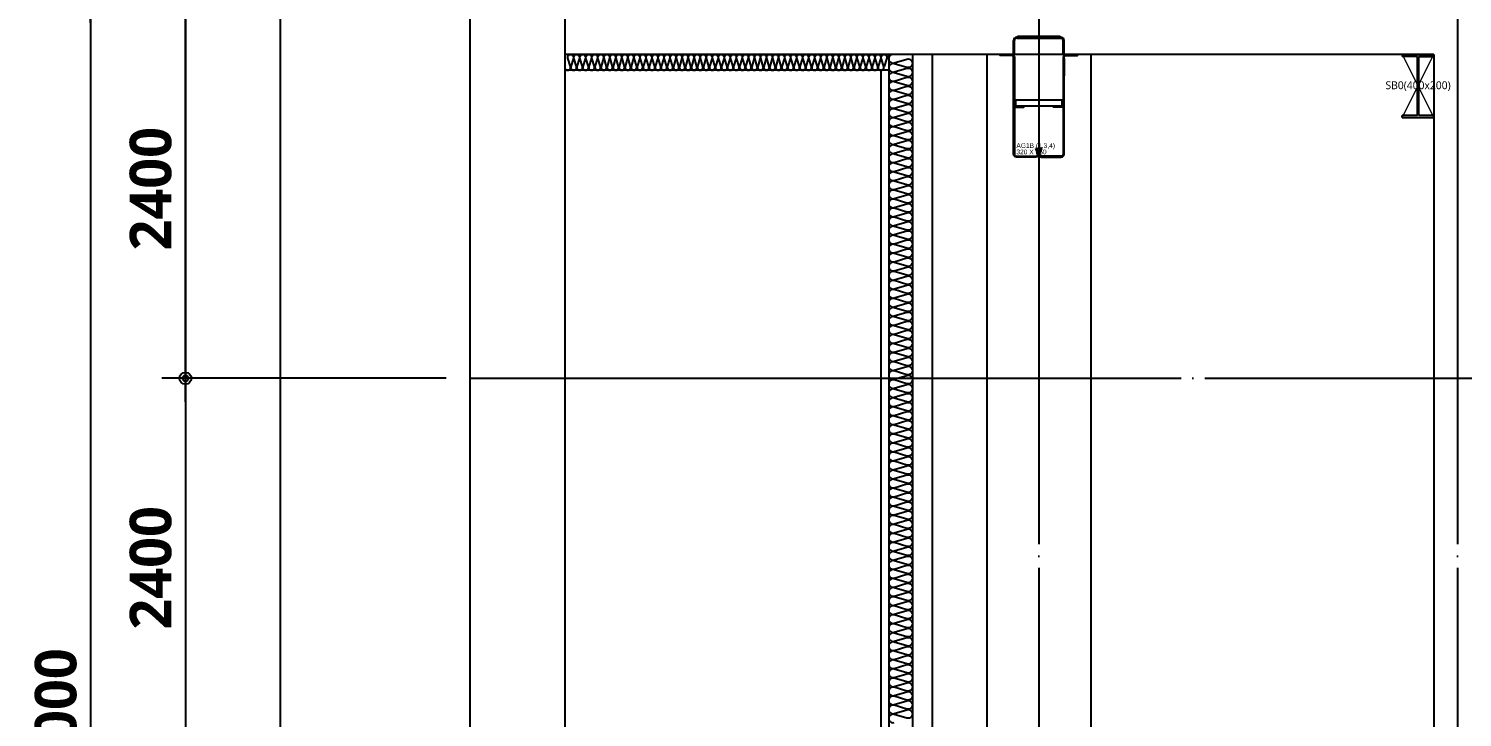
# Model space of a CAD drawing. Header units: millimetres. Extents: x 0 to 356400, y 0 to 68257.
# Drawn here: x 190083 to 199155, y 18154 to 22513 of the extents above; entities that cross this region are included whole.
import ezdxf
from ezdxf.enums import TextEntityAlignment as Align

# ---------------------------------------------------------------- set-up
doc = ezdxf.new("R2010")
doc.units = ezdxf.units.MM
doc.header["$LTSCALE"] = 75
doc.linetypes.add('CEN', pattern=[62, 60, -1, 0, -1])
doc.layers.get('Defpoints').update_dxf_attribs({"color": 161})
for name, color, linetype in [('##좌굴방지', 6, 'Continuous'), ('A-CEN', 1, 'CEN'), ('A-FLOR-GW', 6, 'Continuous'), ('A-INSUL', 9, 'Continuous'), ('A-ST-AXIS-CEN', 252, 'CEN'), ('A-ST-AXIS-DIM', 7, 'Continuous'), ('A-ST-CONC', 2, 'Continuous'), ('ELE3', 4, 'Continuous'), ('저온단열', 160, 'Continuous'), ('철골', 2, 'Continuous'), ('충돌방지대 IN', 4, 'Continuous')]:
    doc.layers.add(name, color=color, linetype=linetype)
doc.layers.add('A-XXXX-NPLT', color=144, linetype='Continuous', lineweight=15, plot=False)
for name, color, linetype, plot in [('Defpoint', 161, 'Continuous', False), ('G(그리드1)', 185, 'Continuous', False), ('G(그리드2)', 235, 'Continuous', False)]:
    doc.layers.add(name, color=color, linetype=linetype, plot=plot)
doc.styles.add('SH_대대리576', font='')
doc.styles.add('SH_진천_나눔', font='NanumGothicBold.ttf')
doc.styles.get("Standard").update_dxf_attribs({"font": 'arial.ttf'})
doc.styles.add('맑은고딕', font='malgun.ttf')
doc.styles.get('SH_대대리576').set_extended_font_data('NanumGothic', bold=True)
doc.dimstyles.new('SHP 75', dxfattribs={"dimscale": 75, "dimtxt": 3.5, "dimasz": 1, "dimexe": 2, "dimexo": 2, "dimgap": 1, "dimtad": 1, "dimdec": 0, "dimzin": 0, "dimdsep": 46, "dimtxsty": 'SH_대대리576', "dimblk": 'DIMDOT', "dimcen": 0.09, "dimclrd": 256, "dimclre": 256, "dimclrt": 3, "dimadec": 0, "dimazin": 1, "dimtfac": 1, "dimtdec": 0, "dimtix": 1, "dimtmove": 2, "dimatfit": 0, "dimldrblk": 'DIMDOT', "dimfxl": 1, "dimtfillclr": 3, "dimtolj": 1, "dimtzin": 0, "dimlwd": -1, "dimlwe": -1, "dimarcsym": 0})
pattern_1 = [(45, (-26621.6069, -1604.5902), (-0.25, 0.25), [])]

# ---------------------------------------------------------------- blocks, each defined once
blk = doc.blocks.new('DIMDOT')
at = {"color": 0}
blk.add_line((-2, 0), (2, 0), dxfattribs=at)
for radius in [0.5, 0.25]:
    blk.add_circle((0, 0), radius, dxfattribs=at)
blk = doc.blocks.new('*D3704')
at = {"layer": 'A-ST-AXIS-DIM'}
for p, q in [((192725, 22700), (190325, 22700)), ((190475, 22625), (190475, 13775)), ((192725, 13700), (190325, 13700))]:
    blk.add_line(p, q, dxfattribs=at)
at = {"layer": 'Defpoints', "color": 0}
for p in [(192875, 22700), (190475, 13700), (192875, 13700)]:
    blk.add_point(p, dxfattribs=at)
at = {"layer": 'A-ST-AXIS-DIM', "linetype": 'ByBlock', "xscale": 75, "yscale": 75, "zscale": 75}
for p, rotation in [((190475, 22700), 90), ((190475, 13700), 270)]:
    blk.add_blockref('DIMDOT', p, dxfattribs=dict(at, rotation=rotation))
at = {"layer": 'A-ST-AXIS-DIM', "color": 3, "insert": (190255.14027, 18200), "char_height": 262.5, "attachment_point": 5, "rotation": 90, "style": 'SH_진천_나눔'}
blk.add_mtext('\\A1;9000', dxfattribs=at)
blk = doc.blocks.new('*D3705')
at = {"layer": 'A-ST-AXIS-DIM'}
for p, q in [((192725, 22700), (190925, 22700)), ((191075, 20375), (191075, 22625)), ((192725, 20300), (190925, 20300))]:
    blk.add_line(p, q, dxfattribs=at)
at = {"layer": 'Defpoints', "color": 0}
for p in [(191075, 22700), (192875, 22700), (192875, 20300)]:
    blk.add_point(p, dxfattribs=at)
at = {"layer": 'A-ST-AXIS-DIM', "linetype": 'ByBlock', "xscale": 75, "yscale": 75, "zscale": 75}
for p, rotation in [((191075, 22700), 90), ((191075, 20300), 270)]:
    blk.add_blockref('DIMDOT', p, dxfattribs=dict(at, rotation=rotation))
at = {"layer": 'A-ST-AXIS-DIM', "color": 3, "insert": (190855.7, 21500), "char_height": 262.5, "attachment_point": 5, "rotation": 90, "style": 'SH_진천_나눔'}
blk.add_mtext('\\A1;2400', dxfattribs=at)
blk = doc.blocks.new('G$CC67454FE')
at = {"layer": 'A-XXXX-NPLT'}
for p, q in [((106.4, 400), (306.4, 0)), ((106.4, 0), (306.4, 400))]:
    blk.add_line(p, q, dxfattribs=at)
at = {"layer": '철골', "ltscale": 3}
for p, q in [((106.4, 400), (306.4, 400)), ((106.4, 400), (106.4, 387)), ((202.4, 387), (106.4, 387)), ((202.4, 13), (202.4, 387)), ((210.4, 13), (210.4, 387)), ((210.4, 387), (306.4, 387)), ((306.4, 400), (306.4, 387)), ((202.4, 13), (106.4, 13)), ((106.4, 0), (106.4, 13)), ((106.4, 0), (306.4, 0)), ((306.4, 13), (210.4, 13)), ((306.4, 0), (306.4, 13))]:
    blk.add_line(p, q, dxfattribs=at)
at = {"layer": 'A-XXXX-NPLT', "style": '맑은고딕'}
blk.add_text('SB0(400x200)', height=50, dxfattribs=at).set_placement((206.4, 200), align=Align.MIDDLE)
blk = doc.blocks.new('*D9555')
at = {"layer": 'A-ST-AXIS-DIM'}
for p, q in [((192725, 20300), (190925, 20300)), ((191075, 20225), (191075, 17975)), ((192725, 17900), (190925, 17900))]:
    blk.add_line(p, q, dxfattribs=at)
at = {"layer": 'Defpoints', "color": 0}
for p in [(192875, 20300), (191075, 17900), (192875, 17900)]:
    blk.add_point(p, dxfattribs=at)
at = {"layer": 'A-ST-AXIS-DIM', "linetype": 'ByBlock', "xscale": 75, "yscale": 75, "zscale": 75}
for p, rotation in [((191075, 20300), 90), ((191075, 17900), 270)]:
    blk.add_blockref('DIMDOT', p, dxfattribs=dict(at, rotation=rotation))
at = {"layer": 'A-ST-AXIS-DIM', "color": 3, "insert": (190855.7, 19100), "char_height": 262.5, "attachment_point": 5, "rotation": 90, "style": 'SH_진천_나눔'}
blk.add_mtext('\\A1;2400', dxfattribs=at)
blk = doc.blocks.new('G$C802A568B')
h = blk.add_hatch()
h.set_pattern_fill('ANSI31', color=252, scale=0.1, angle=45, style=0)
h.set_pattern_definition(pattern_1)
h.paths.add_polyline_path([(219, 760), (269, 760), (269, 754), (219, 754)])
h = blk.add_hatch()
h.set_pattern_fill('ANSI31', color=252, scale=0.1, angle=45, style=0)
h.set_pattern_definition(pattern_1)
h.paths.add_polyline_path([(84, 645.4), (84, 695.4), (90, 695.4), (90, 645.4)])
h = blk.add_hatch()
h.set_pattern_fill('ANSI31', color=252, scale=0.1, angle=45, style=0)
h.set_pattern_definition(pattern_1)
h.paths.add_polyline_path([(404, 645.4), (404, 695.4), (398, 695.4), (398, 645.4)])
at = {"layer": '##좌굴방지'}
for points in [[(398, 322), (90, 322), (90, 316), (150, 316), (150, 322)], [(98, 322), (98, 362), (390, 362), (390, 322)], [(398, 322), (398, 316), (338, 316), (338, 322)]]:
    blk.add_lwpolyline(points, dxfattribs=at)
at = {"color": 2, "linetype": 'Continuous'}
for p, q in [((84, 645.4), (84, 739)), ((90, 645.4), (90, 739)), ((105, 760), (383, 760)), ((105, 754), (383, 754)), ((398, 645.4), (398, 739)), ((404, 645.4), (404, 739)), ((84, 645.4), (90, 645.4)), ((404, 645.4), (398, 645.4))]:
    blk.add_line(p, q, dxfattribs=at)
at = {"color": 3, "linetype": 'Continuous'}
for p, q in [((109, 760), (109, 766)), ((109, 766), (379, 766)), ((109, 760), (379, 760)), ((379, 760), (379, 766))]:
    blk.add_line(p, q, dxfattribs=at)
at = {"color": 7, "linetype": 'Continuous'}
for p, q in [((84, 625), (84, 515)), ((404, 625), (404, 515))]:
    blk.add_line(p, q, dxfattribs=at)
at = {"color": 2, "linetype": 'Continuous'}
for points in [[(225.7, 53.9), (231.3, 56), (242.9, 24.2, -0.520567), (226, 0), (102, 0, -0.414214), (84, 18), (84, 630, 0.413373), (70, 644), (0, 644), (0, 650), (70, 650, -0.413938), (90, 630), (90, 18, 0.414214), (102, 6), (226, 6, 0.520567), (237.3, 22.1)], [(262.3, 53.9), (256.7, 56), (245.1, 24.2, 0.520567), (262, 0), (386, 0, 0.414214), (404, 18), (404, 630, -0.413373), (418, 644), (488, 644), (488, 650), (418, 650, 0.413938), (398, 630), (398, 18, -0.414214), (386, 6), (262, 6, -0.520567), (250.7, 22.1)]]:
    blk.add_lwpolyline(points, format="xyb", close=True, dxfattribs=at)
for centre, radius, start, end in [((105, 739), 21, 90, 180), ((105, 739), 15, 90, 180), ((383, 739), 21, 0, 90), ((383, 739), 15, 0, 90)]:
    blk.add_arc(centre, radius, start, end, dxfattribs=at)
at = {"layer": 'Defpoint', "linetype": 'Continuous'}
for s, p in [('AG1B (1,3,4)', (102, 73)), ('320 X 850', (102, 33))]:
    blk.add_text(s, height=30, dxfattribs=at).set_placement(p, align=Align.MIDDLE_LEFT)

msp = doc.modelspace()

# ---------------------------------------------------------------- linework, layer by layer
at = {"layer": 'A-CEN'}
for p, q in [((199125, 56300), (199125, 9200)), ((192875, 20300), (210775, 20300))]:
    msp.add_line(p, q, dxfattribs=at)
at = {"layer": 'A-FLOR-GW'}
for p, q in [((195675, 22350), (195675, 15915.8)), ((195675, 22350), (195675, 13700)), ((195800, 22350), (195800, 13700))]:
    msp.add_line(p, q, dxfattribs=at)
at = {"layer": 'A-INSUL'}
for points in [[(193475.8, 22273.5, 1.34), (193510.8, 22273.5), (193494.8, 22326.5, -1.34), (193529.8, 22326.5), (193513.9, 22273.5), (193513.9, 22273.5, 1.34), (193548.9, 22273.5), (193533, 22326.5, -1.34), (193568, 22326.5), (193552, 22273.5), (193552, 22273.5, 1.34), (193587, 22273.5), (193571.1, 22326.5, -1.34), (193606.1, 22326.5), (193590.2, 22273.5), (193590.2, 22273.5, 1.34), (193625.2, 22273.5), (193609.2, 22326.5, -1.34), (193644.2, 22326.5), (193628.3, 22273.5), (193628.3, 22273.5, 1.34), (193663.3, 22273.5), (193647.4, 22326.5, -1.34), (193682.4, 22326.5), (193666.4, 22273.5), (193666.4, 22273.5, 1.34), (193701.4, 22273.5), (193685.5, 22326.5, -1.34), (193720.5, 22326.5), (193704.6, 22273.5), (193704.6, 22273.5, 1.34), (193739.6, 22273.5), (193723.7, 22326.5, -1.34), (193758.7, 22326.5), (193742.7, 22273.5), (193742.7, 22273.5, 1.34), (193777.7, 22273.5), (193761.8, 22326.5, -1.34), (193796.8, 22326.5), (193780.9, 22273.5), (193780.9, 22273.5, 1.34), (193815.9, 22273.5), (193799.9, 22326.5, -1.34), (193834.9, 22326.5), (193819, 22273.5), (193819, 22273.5, 1.34), (193854, 22273.5), (193838.1, 22326.5, -1.34), (193873.1, 22326.5), (193857.1, 22273.5), (193857.1, 22273.5, 1.34), (193892.1, 22273.5), (193876.2, 22326.5, -1.34), (193911.2, 22326.5), (193895.3, 22273.5), (193895.3, 22273.5, 1.34), (193930.3, 22273.5), (193914.3, 22326.5, -1.34), (193949.3, 22326.5), (193933.4, 22273.5), (193933.4, 22273.5, 1.34), (193968.4, 22273.5), (193952.5, 22326.5, -1.34), (193987.5, 22326.5), (193971.6, 22273.5), (193971.6, 22273.5, 1.34), (194006.6, 22273.5), (193990.6, 22326.5, -1.34), (194025.6, 22326.5), (194009.7, 22273.5), (194009.7, 22273.5, 1.34), (194044.7, 22273.5), (194028.8, 22326.5, -1.34), (194063.8, 22326.5), (194047.8, 22273.5), (194047.8, 22273.5, 1.34), (194082.8, 22273.5), (194066.9, 22326.5, -1.34), (194101.9, 22326.5), (194086, 22273.5), (194086, 22273.5, 1.34), (194121, 22273.5), (194105, 22326.5, -1.34), (194140, 22326.5), (194124.1, 22273.5), (194124.1, 22273.5, 1.34), (194159.1, 22273.5), (194143.2, 22326.5, -1.34), (194178.2, 22326.5), (194162.3, 22273.5), (194162.3, 22273.5, 1.34), (194197.3, 22273.5), (194181.3, 22326.5, -1.34), (194216.3, 22326.5), (194200.4, 22273.5), (194200.4, 22273.5, 1.34), (194235.4, 22273.5), (194219.5, 22326.5, -1.34), (194254.5, 22326.5), (194238.5, 22273.5), (194238.5, 22273.5, 1.34), (194273.5, 22273.5), (194257.6, 22326.5, -1.34), (194292.6, 22326.5), (194276.7, 22273.5), (194276.7, 22273.5, 1.34), (194311.7, 22273.5), (194295.7, 22326.5, -1.34), (194330.7, 22326.5), (194314.8, 22273.5), (194314.8, 22273.5, 1.34), (194349.8, 22273.5), (194333.9, 22326.5, -1.34), (194368.9, 22326.5), (194352.9, 22273.5), (194352.9, 22273.5, 1.34), (194387.9, 22273.5), (194372, 22326.5, -1.34), (194407, 22326.5), (194391.1, 22273.5), (194391.1, 22273.5, 1.34), (194426.1, 22273.5), (194410.2, 22326.5, -1.34), (194445.2, 22326.5), (194429.2, 22273.5), (194429.2, 22273.5, 1.34), (194464.2, 22273.5), (194448.3, 22326.5, -1.34), (194483.3, 22326.5), (194467.4, 22273.5), (194467.4, 22273.5, 1.34), (194502.4, 22273.5), (194486.4, 22326.5, -1.34), (194521.4, 22326.5), (194505.5, 22273.5), (194505.5, 22273.5, 1.34), (194540.5, 22273.5), (194524.6, 22326.5, -1.34), (194559.6, 22326.5), (194543.6, 22273.5), (194543.6, 22273.5, 1.34), (194578.6, 22273.5), (194562.7, 22326.5, -1.34), (194597.7, 22326.5), (194581.8, 22273.5), (194581.8, 22273.5, 1.34), (194616.8, 22273.5), (194600.8, 22326.5, -1.34), (194635.8, 22326.5), (194619.9, 22273.5), (194619.9, 22273.5, 1.34), (194654.9, 22273.5), (194639, 22326.5, -1.34), (194674, 22326.5), (194658.1, 22273.5), (194658.1, 22273.5, 1.34), (194693.1, 22273.5), (194677.1, 22326.5, -1.34), (194712.1, 22326.5), (194696.2, 22273.5), (194696.2, 22273.5, 1.34), (194731.2, 22273.5), (194715.3, 22326.5, -1.34), (194750.3, 22326.5), (194734.3, 22273.5), (194734.3, 22273.5, 1.34), (194769.3, 22273.5), (194753.4, 22326.5, -1.34), (194788.4, 22326.5), (194772.5, 22273.5), (194772.5, 22273.5, 1.34), (194807.5, 22273.5), (194791.5, 22326.5, -1.34), (194826.5, 22326.5), (194810.6, 22273.5), (194810.6, 22273.5, 1.34), (194845.6, 22273.5), (194829.7, 22326.5, -1.34), (194864.7, 22326.5), (194848.7, 22273.5), (194848.7, 22273.5, 1.34), (194883.7, 22273.5), (194867.8, 22326.5, -1.34), (194902.8, 22326.5), (194886.9, 22273.5), (194886.9, 22273.5, 1.34), (194921.9, 22273.5), (194906, 22326.5, -1.34), (194941, 22326.5), (194925, 22273.5), (194925, 22273.5, 1.34), (194960, 22273.5), (194944.1, 22326.5, -1.34), (194979.1, 22326.5), (194963.2, 22273.5), (194963.2, 22273.5, 1.34), (194998.2, 22273.5), (194982.2, 22326.5, -1.34), (195017.2, 22326.5), (195001.3, 22273.5), (195001.3, 22273.5, 1.34), (195036.3, 22273.5), (195020.4, 22326.5, -1.34), (195055.4, 22326.5), (195039.4, 22273.5), (195039.4, 22273.5, 1.34), (195074.4, 22273.5), (195058.5, 22326.5, -1.34), (195093.5, 22326.5), (195077.6, 22273.5), (195077.6, 22273.5, 1.34), (195112.6, 22273.5), (195096.6, 22326.5, -1.34), (195131.6, 22326.5), (195115.7, 22273.5), (195115.7, 22273.5, 1.34), (195150.7, 22273.5), (195134.8, 22326.5, -1.34), (195169.8, 22326.5), (195153.9, 22273.5), (195153.9, 22273.5, 1.34), (195188.9, 22273.5), (195172.9, 22326.5, -1.34), (195207.9, 22326.5), (195192, 22273.5), (195192, 22273.5, 1.34), (195227, 22273.5), (195211.1, 22326.5, -1.34), (195246.1, 22326.5), (195230.1, 22273.5), (195230.1, 22273.5, 1.34), (195265.1, 22273.5), (195249.2, 22326.5, -1.34), (195284.2, 22326.5), (195268.3, 22273.5), (195268.3, 22273.5, 1.34), (195303.3, 22273.5), (195287.3, 22326.5, -1.34), (195322.3, 22326.5), (195306.4, 22273.5), (195306.4, 22273.5, 1.34), (195341.4, 22273.5), (195325.5, 22326.5, -1.34), (195360.5, 22326.5), (195344.5, 22273.5), (195344.5, 22273.5, 1.34), (195379.5, 22273.5), (195363.6, 22326.5, -1.34), (195398.6, 22326.5), (195382.7, 22273.5), (195382.7, 22273.5, 1.34), (195417.7, 22273.5), (195401.8, 22326.5, -1.34), (195436.8, 22326.5), (195420.8, 22273.5), (195420.8, 22273.5, 1.34), (195455.8, 22273.5), (195439.9, 22326.5, -1.34), (195474.9, 22326.5), (195459, 22273.5), (195459, 22273.5, 1.34), (195494, 22273.5), (195478, 22326.5, -1.34), (195513, 22326.5), (195497.1, 22273.5)], [(195560.2, 22348.9, 1.34), (195560.2, 22296.4), (195639.8, 22320.3, -1.34), (195639.8, 22267.8), (195560.2, 22291.7), (195560.2, 22291.7, 1.34), (195560.2, 22239.2), (195639.8, 22263.1, -1.34), (195639.8, 22210.6), (195560.2, 22234.5), (195560.2, 22234.5, 1.34), (195560.2, 22182), (195639.8, 22205.8, -1.34), (195639.8, 22153.3), (195560.2, 22177.2), (195560.2, 22177.2, 1.34), (195560.2, 22124.7), (195639.8, 22148.6, -1.34), (195639.8, 22096.1), (195560.2, 22120), (195560.2, 22120, 1.34), (195560.2, 22067.5), (195639.8, 22091.4, -1.34), (195639.8, 22038.9), (195560.2, 22062.8), (195560.2, 22062.8, 1.34), (195560.2, 22010.3), (195639.8, 22034.2, -1.34), (195639.8, 21981.7), (195560.2, 22005.6), (195560.2, 22005.6, 1.34), (195560.2, 21953.1), (195639.8, 21977, -1.34), (195639.8, 21924.5), (195560.2, 21948.4), (195560.2, 21948.4, 1.34), (195560.2, 21895.9), (195639.8, 21919.8, -1.34), (195639.8, 21867.3), (195560.2, 21891.2), (195560.2, 21891.2, 1.34), (195560.2, 21838.7), (195639.8, 21862.6, -1.34), (195639.8, 21810.1), (195560.2, 21834), (195560.2, 21834, 1.34), (195560.2, 21781.5), (195639.8, 21805.4, -1.34), (195639.8, 21752.9), (195560.2, 21776.8), (195560.2, 21776.8, 1.34), (195560.2, 21724.3), (195639.8, 21748.2, -1.34), (195639.8, 21695.7), (195560.2, 21719.6), (195560.2, 21719.6, 1.34), (195560.2, 21667.1), (195639.8, 21691, -1.34), (195639.8, 21638.5), (195560.2, 21662.4), (195560.2, 21662.4, 1.34), (195560.2, 21609.9), (195639.8, 21633.8, -1.34), (195639.8, 21581.3), (195560.2, 21605.2), (195560.2, 21605.2, 1.34), (195560.2, 21552.7), (195639.8, 21576.6, -1.34), (195639.8, 21524.1), (195560.2, 21548), (195560.2, 21548, 1.34), (195560.2, 21495.5), (195639.8, 21519.4, -1.34), (195639.8, 21466.9), (195560.2, 21490.7), (195560.2, 21490.7, 1.34), (195560.2, 21438.2), (195639.8, 21462.1, -1.34), (195639.8, 21409.6), (195560.2, 21433.5), (195560.2, 21433.5, 1.34), (195560.2, 21381), (195639.8, 21404.9, -1.34), (195639.8, 21352.4), (195560.2, 21376.3), (195560.2, 21376.3, 1.34), (195560.2, 21323.8), (195639.8, 21347.7, -1.34), (195639.8, 21295.2), (195560.2, 21319.1), (195560.2, 21319.1, 1.34), (195560.2, 21266.6), (195639.8, 21290.5, -1.34), (195639.8, 21238), (195560.2, 21261.9), (195560.2, 21261.9, 1.34), (195560.2, 21209.4), (195639.8, 21233.3, -1.34), (195639.8, 21180.8), (195560.2, 21204.7), (195560.2, 21204.7, 1.34), (195560.2, 21152.2), (195639.8, 21176.1, -1.34), (195639.8, 21123.6), (195560.2, 21147.5), (195560.2, 21147.5, 1.34), (195560.2, 21095), (195639.8, 21118.9, -1.34), (195639.8, 21066.4), (195560.2, 21090.3), (195560.2, 21090.3, 1.34), (195560.2, 21037.8), (195639.8, 21061.7, -1.34), (195639.8, 21009.2), (195560.2, 21033.1), (195560.2, 21033.1, 1.34), (195560.2, 20980.6), (195639.8, 21004.5, -1.34), (195639.8, 20952), (195560.2, 20975.9), (195560.2, 20975.9, 1.34), (195560.2, 20923.4), (195639.8, 20947.3, -1.34), (195639.8, 20894.8), (195560.2, 20918.7), (195560.2, 20918.7, 1.34), (195560.2, 20866.2), (195639.8, 20890.1, -1.34), (195639.8, 20837.6), (195560.2, 20861.5), (195560.2, 20861.5, 1.34), (195560.2, 20809), (195639.8, 20832.9, -1.34), (195639.8, 20780.4), (195560.2, 20804.3), (195560.2, 20804.3, 1.34), (195560.2, 20751.8), (195639.8, 20775.6, -1.34), (195639.8, 20723.1), (195560.2, 20747), (195560.2, 20747, 1.34), (195560.2, 20694.5), (195639.8, 20718.4, -1.34), (195639.8, 20665.9), (195560.2, 20689.8), (195560.2, 20689.8, 1.34), (195560.2, 20637.3), (195639.8, 20661.2, -1.34), (195639.8, 20608.7), (195560.2, 20632.6), (195560.2, 20632.6, 1.34), (195560.2, 20580.1), (195639.8, 20604, -1.34), (195639.8, 20551.5), (195560.2, 20575.4), (195560.2, 20575.4, 1.34), (195560.2, 20522.9), (195639.8, 20546.8, -1.34), (195639.8, 20494.3), (195560.2, 20518.2), (195560.2, 20518.2, 1.34), (195560.2, 20465.7), (195639.8, 20489.6, -1.34), (195639.8, 20437.1), (195560.2, 20461), (195560.2, 20461, 1.34), (195560.2, 20408.5), (195639.8, 20432.4, -1.34), (195639.8, 20379.9), (195560.2, 20403.8), (195560.2, 20403.8, 1.34), (195560.2, 20351.3), (195639.8, 20375.2, -1.34), (195639.8, 20322.7), (195560.2, 20346.6), (195560.2, 20346.6, 1.34), (195560.2, 20294.1), (195639.8, 20318, -1.34), (195639.8, 20265.5), (195560.2, 20289.4), (195560.2, 20289.4, 1.34), (195560.2, 20236.9), (195639.8, 20260.8, -1.34), (195639.8, 20208.3), (195560.2, 20232.2), (195560.2, 20232.2, 1.34), (195560.2, 20179.7), (195639.8, 20203.6, -1.34), (195639.8, 20151.1), (195560.2, 20175), (195560.2, 20175, 1.34), (195560.2, 20122.5), (195639.8, 20146.4, -1.34), (195639.8, 20093.9), (195560.2, 20117.8), (195560.2, 20117.8, 1.34), (195560.2, 20065.3), (195639.8, 20089.2, -1.34), (195639.8, 20036.7), (195560.2, 20060.6), (195560.2, 20060.6, 1.34), (195560.2, 20008.1), (195639.8, 20031.9, -1.34), (195639.8, 19979.4), (195560.2, 20003.3), (195560.2, 20003.3, 1.34), (195560.2, 19950.8), (195639.8, 19974.7, -1.34), (195639.8, 19922.2), (195560.2, 19946.1), (195560.2, 19946.1, 1.34), (195560.2, 19893.6), (195639.8, 19917.5, -1.34), (195639.8, 19865), (195560.2, 19888.9), (195560.2, 19888.9, 1.34), (195560.2, 19836.4), (195639.8, 19860.3, -1.34), (195639.8, 19807.8), (195560.2, 19831.7), (195560.2, 19831.7, 1.34), (195560.2, 19779.2), (195639.8, 19803.1, -1.34), (195639.8, 19750.6), (195560.2, 19774.5), (195560.2, 19774.5, 1.34), (195560.2, 19722), (195639.8, 19745.9, -1.34), (195639.8, 19693.4), (195560.2, 19717.3), (195560.2, 19717.3, 1.34), (195560.2, 19664.8), (195639.8, 19688.7, -1.34), (195639.8, 19636.2), (195560.2, 19660.1), (195560.2, 19660.1, 1.34), (195560.2, 19607.6), (195639.8, 19631.5, -1.34), (195639.8, 19579), (195560.2, 19602.9), (195560.2, 19602.9, 1.34), (195560.2, 19550.4), (195639.8, 19574.3, -1.34), (195639.8, 19521.8), (195560.2, 19545.7), (195560.2, 19545.7, 1.34), (195560.2, 19493.2), (195639.8, 19517.1, -1.34), (195639.8, 19464.6), (195560.2, 19488.5), (195560.2, 19488.5, 1.34), (195560.2, 19436), (195639.8, 19459.9, -1.34), (195639.8, 19407.4), (195560.2, 19431.3), (195560.2, 19431.3, 1.34), (195560.2, 19378.8), (195639.8, 19402.7, -1.34), (195639.8, 19350.2), (195560.2, 19374.1), (195560.2, 19374.1, 1.34), (195560.2, 19321.6), (195639.8, 19345.5, -1.34), (195639.8, 19293), (195560.2, 19316.8), (195560.2, 19316.8, 1.34), (195560.2, 19264.3), (195639.8, 19288.2, -1.34), (195639.8, 19235.7), (195560.2, 19259.6), (195560.2, 19259.6, 1.34), (195560.2, 19207.1), (195639.8, 19231, -1.34), (195639.8, 19178.5), (195560.2, 19202.4), (195560.2, 19202.4, 1.34), (195560.2, 19149.9), (195639.8, 19173.8, -1.34), (195639.8, 19121.3), (195560.2, 19145.2), (195560.2, 19145.2, 1.34), (195560.2, 19092.7), (195639.8, 19116.6, -1.34), (195639.8, 19064.1), (195560.2, 19088), (195560.2, 19088, 1.34), (195560.2, 19035.5), (195639.8, 19059.4, -1.34), (195639.8, 19006.9), (195560.2, 19030.8), (195560.2, 19030.8, 1.34), (195560.2, 18978.3), (195639.8, 19002.2, -1.34), (195639.8, 18949.7), (195560.2, 18973.6), (195560.2, 18973.6, 1.34), (195560.2, 18921.1), (195639.8, 18945, -1.34), (195639.8, 18892.5), (195560.2, 18916.4), (195560.2, 18916.4, 1.34), (195560.2, 18863.9), (195639.8, 18887.8, -1.34), (195639.8, 18835.3), (195560.2, 18859.2), (195560.2, 18859.2, 1.34), (195560.2, 18806.7), (195639.8, 18830.6, -1.34), (195639.8, 18778.1), (195560.2, 18802), (195560.2, 18802, 1.34), (195560.2, 18749.5), (195639.8, 18773.4, -1.34), (195639.8, 18720.9), (195560.2, 18744.8), (195560.2, 18744.8, 1.34), (195560.2, 18692.3), (195639.8, 18716.2, -1.34), (195639.8, 18663.7), (195560.2, 18687.6), (195560.2, 18687.6, 1.34), (195560.2, 18635.1), (195639.8, 18659, -1.34), (195639.8, 18606.5), (195560.2, 18630.4), (195560.2, 18630.4, 1.34), (195560.2, 18577.9), (195639.8, 18601.7, -1.34), (195639.8, 18549.2), (195560.2, 18573.1), (195560.2, 18573.1, 1.34), (195560.2, 18520.6), (195639.8, 18544.5, -1.34), (195639.8, 18492), (195560.2, 18515.9), (195560.2, 18515.9, 1.34), (195560.2, 18463.4), (195639.8, 18487.3, -1.34), (195639.8, 18434.8), (195560.2, 18458.7), (195560.2, 18458.7, 1.34), (195560.2, 18406.2), (195639.8, 18430.1, -1.34), (195639.8, 18377.6), (195560.2, 18401.5), (195560.2, 18401.5, 1.34), (195560.2, 18349), (195639.8, 18372.9, -1.34), (195639.8, 18320.4), (195560.2, 18344.3), (195560.2, 18344.3, 1.34), (195560.2, 18291.8), (195639.8, 18315.7, -1.34), (195639.8, 18263.2), (195560.2, 18287.1), (195560.2, 18287.1, 1.34), (195560.2, 18234.6), (195639.8, 18258.5, -1.34), (195639.8, 18206), (195560.2, 18229.9), (195560.2, 18229.9, 1.34), (195560.2, 18177.4), (195639.8, 18201.3, -1.34), (195639.8, 18148.8), (195560.2, 18172.7), (195560.2, 18172.7, 1.34), (195560.2, 18120.2)]]:
    msp.add_lwpolyline(points, format="xyb", dxfattribs=at)
at = {"layer": 'A-ST-AXIS-CEN'}
msp.add_line((196475, 56300), (196475, 9200), dxfattribs=at)
at = {"layer": 'A-ST-CONC'}
for q in [(193475, 22350), (198975, 15910)]:
    msp.add_line((198975, 22350), q, dxfattribs=at)
at = {"layer": 'ELE3'}
for p, q in [((196146, 22350), (196146, 13700)), ((196804, 22350), (196804, 13700))]:
    msp.add_line(p, q, dxfattribs=at)
at = {"layer": 'G(그리드1)'}
for points in [[(213175, 58700), (190475, 58700), (190475, 7400), (213175, 7400)], [(212575, 58100), (191075, 58100), (191075, 8000), (212575, 8000)], [(211975, 57500), (191675, 57500), (191675, 8000), (211975, 8000)], [(210775, 56300), (192875, 56300), (192875, 9200), (210775, 9200)]]:
    msp.add_lwpolyline(points, close=True, dxfattribs=at)
msp.add_lwpolyline([(191675, 33266.7), (191675, 8600), (211975, 8600), (211975, 33266.7)], dxfattribs=at)
at = {"layer": 'G(그리드2)'}
msp.add_lwpolyline([(210175, 55700), (193475, 55700), (193475, 9800), (210175, 9800)], close=True, dxfattribs=at)
at = {"layer": '저온단열'}
for p, q in [((195525, 22350), (195525, 15915.8)), ((195525, 22350), (195525, 13700)), ((195525, 22250), (193475, 22250))]:
    msp.add_line(p, q, dxfattribs=at)
at = {"layer": '충돌방지대 IN'}
msp.add_line((195475, 22250), (195475, 14000), dxfattribs=at)

# ---------------------------------------------------------------- block references
for name, p in [('G$C802A568B', (196231, 21700)), ('G$CC67454FE', (198668.6, 21950))]:
    msp.add_blockref(name, p)

# ---------------------------------------------------------------- dimensions: what is measured, and where the dimension line sits
at = {"layer": 'A-ST-AXIS-DIM'}
for base, p1, p2, angle, picture, middle in [((190475, 13700), (192875, 22700), (192875, 13700), 90, '*D3704', (190255.1, 18200)), ((191075, 22700), (192875, 20300), (192875, 22700), 270, '*D3705', (190855.7, 21500)), ((191075, 17900), (192875, 20300), (192875, 17900), 90, '*D9555', (190855.7, 19100))]:
    dim = msp.add_linear_dim(base=base, p1=p1, p2=p2, angle=angle, dimstyle='SHP 75', override={"dimtxsty": 'SH_진천_나눔', "dimldrblk": 'DIMDOT'}, dxfattribs=at)
    dim.commit()
    dim.dimension.update_dxf_attribs({"geometry": picture, "text_midpoint": middle})

doc.saveas('drawing.dxf')
